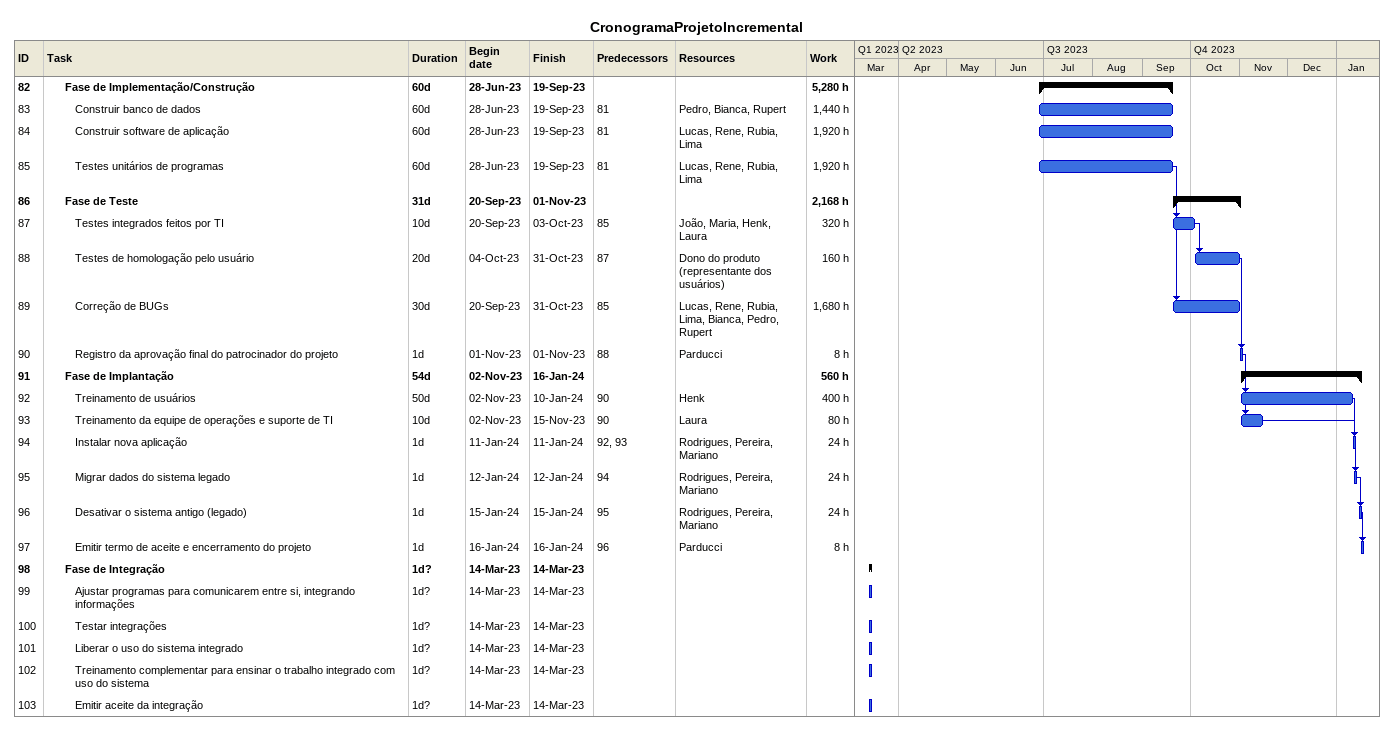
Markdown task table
CronogramaProjetoIncremental

| ID | Level | Task | Duration | Start | Finish | Predecessors | Resources | Work (h) |
|---|---|---|---|---|---|---|---|---|
| 82 | 3 | **Fase de Implementação/Construção** | 60d | 2023-06-28 | 2023-09-19 |  |  | 5280 |
| 83 | 4 | Construir banco de dados | 60d | 2023-06-28 | 2023-09-19 | 81 | Pedro, Bianca, Rupert | 1440 |
| 84 | 4 | Construir software de aplicação | 60d | 2023-06-28 | 2023-09-19 | 81 | Lucas, Rene, Rubia, Lima | 1920 |
| 85 | 4 | Testes unitários de programas | 60d | 2023-06-28 | 2023-09-19 | 81 | Lucas, Rene, Rubia, Lima | 1920 |
| 86 | 3 | **Fase de Teste** | 31d | 2023-09-20 | 2023-11-01 |  |  | 2168 |
| 87 | 4 | Testes integrados feitos por TI | 10d | 2023-09-20 | 2023-10-03 | 85 | João, Maria, Henk, Laura | 320 |
| 88 | 4 | Testes de homologação pelo usuário | 20d | 2023-10-04 | 2023-10-31 | 87 | Dono do produto (representante dos usuários) | 160 |
| 89 | 4 | Correção de BUGs | 30d | 2023-09-20 | 2023-10-31 | 85 | Lucas, Rene, Rubia, Lima, Bianca, Pedro, Rupert | 1680 |
| 90 | 4 | Registro da aprovação final do patrocinador do projeto | 1d | 2023-11-01 | 2023-11-01 | 88 | Parducci | 8 |
| 91 | 3 | **Fase de Implantação** | 54d | 2023-11-02 | 2024-01-16 |  |  | 560 |
| 92 | 4 | Treinamento de usuários | 50d | 2023-11-02 | 2024-01-10 | 90 | Henk | 400 |
| 93 | 4 | Treinamento da equipe de operações e suporte de TI | 10d | 2023-11-02 | 2023-11-15 | 90 | Laura | 80 |
| 94 | 4 | Instalar nova aplicação | 1d | 2024-01-11 | 2024-01-11 | 92, 93 | Rodrigues, Pereira, Mariano | 24 |
| 95 | 4 | Migrar dados do sistema legado | 1d | 2024-01-12 | 2024-01-12 | 94 | Rodrigues, Pereira, Mariano | 24 |
| 96 | 4 | Desativar o sistema antigo (legado) | 1d | 2024-01-15 | 2024-01-15 | 95 | Rodrigues, Pereira, Mariano | 24 |
| 97 | 4 | Emitir termo de aceite e encerramento do projeto | 1d | 2024-01-16 | 2024-01-16 | 96 | Parducci | 8 |
| 98 | 3 | **Fase de Integração** | 1d? | 2023-03-14 | 2023-03-14 |  |  |  |
| 99 | 4 | Ajustar programas para comunicarem entre si, integrando informações | 1d? | 2023-03-14 | 2023-03-14 |  |  |  |
| 100 | 4 | Testar integrações | 1d? | 2023-03-14 | 2023-03-14 |  |  |  |
| 101 | 4 | Liberar o uso do sistema integrado | 1d? | 2023-03-14 | 2023-03-14 |  |  |  |
| 102 | 4 | Treinamento complementar para ensinar o trabalho integrado com uso do sistema | 1d? | 2023-03-14 | 2023-03-14 |  |  |  |
| 103 | 4 | Emitir aceite da integração | 1d? | 2023-03-14 | 2023-03-14 |  |  |  |
